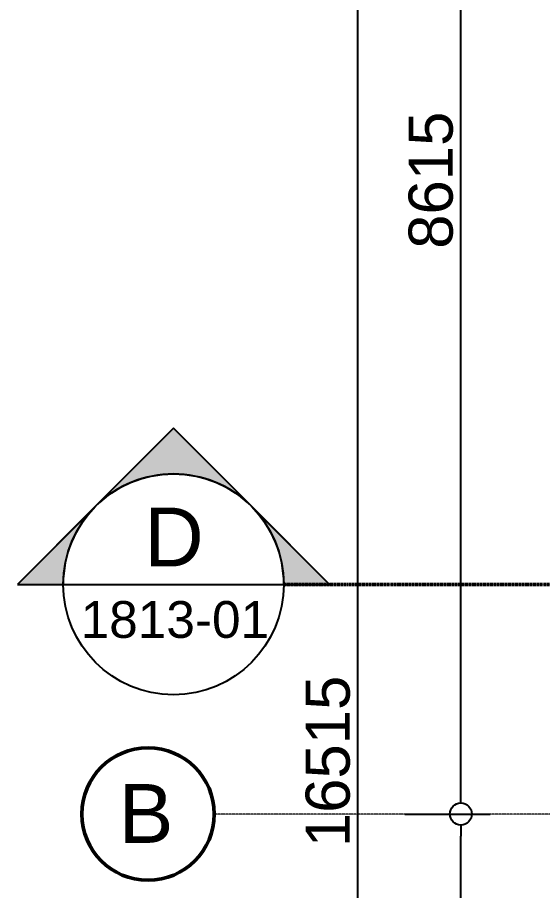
# Model space of a CAD drawing. Header units: millimetres. Extents: x -726012 to -647389, y -20772 to 18805.
# Drawn here: x -726012 to -722443, y 3059 to 8992 of the extents above; entities that cross this region are included whole.
import ezdxf
from ezdxf.xclip import XClip

# ---------------------------------------------------------------- set-up
doc = ezdxf.new("R2010")
doc.units = ezdxf.units.MM
doc.header["$XCLIPFRAME"] = 0
doc.linetypes.add('DPA_Grid _ Level 100', pattern=[10, 5.5, -1.6, 1.3, -1.6])
for name, color, linetype in [('000 - WIPEOUT', 250, 'Continuous'), ('A04_TUBE SERIES', 2, 'Continuous'), ('A11_ALU.SOLID SHEET', 2, 'Continuous')]:
    doc.layers.add(name, color=color, linetype=linetype)
for name, color, linetype, lineweight in [('A-ANNO-DIMS', 1, 'Continuous', 9), ('G-ANNO-SECL', 3, 'Continuous', 9), ('S-GRID', 251, 'Continuous', 9), ('S-GRID-IDEN', 3, 'Continuous', 50)]:
    doc.layers.add(name, color=color, linetype=linetype, lineweight=lineweight)
doc.styles.add('Arial', font='arial.ttf', dxfattribs={"height": 400})
doc.styles.add('Arial_1', font='arial.ttf', dxfattribs={"height": 250})
doc.styles.add('Arial_2', font='arial.ttf', dxfattribs={"height": 300})
doc.dimstyles.new('DPA-DIM-3_0_C-C', dxfattribs={"dimscale": 304.8, "dimtxt": 306.07782, "dimasz": 0.492126, "dimexe": 0.656168, "dimexo": 0.0625, "dimgap": 0.164042, "dimtad": 1, "dimdec": 0, "dimzin": 0, "dimdsep": 46, "dimtxsty": 'Arial_2', "dimblk1": 'DOTBLANK', "dimblk2": 'DOTBLANK', "dimsah": 1, "dimcen": 0.09, "dimdle": 0.656168, "dimadec": 8, "dimazin": 0, "dimtfac": 1, "dimtdec": 4, "dimtix": 1, "dimtmove": 0, "dimatfit": 3, "dimfxl": 1.312336, "dimfxlon": 1, "dimtvp": 1, "dimtolj": 1, "dimtzin": 0, "dimarcsym": 2})

# ---------------------------------------------------------------- blocks, each defined once
blk = doc.blocks.new('Section - Section Head-531884-4233-01 ENLARGED MULTI-PURPOSE LEVEL - REFLECTED CEILING PLAN - SHEET 4')
at = {"layer": 'G-ANNO-SECL'}
h = blk.add_hatch(color=256, dxfattribs=at)
edge = h.paths.add_edge_path()
edge.add_line((-12.803, 5.303), (-7.5, 10.607))
edge.add_line((-7.5, 10.607), (-2.197, 5.303))
edge.add_arc((-7.5, 0), 7.5, 45, 135)
h = blk.add_hatch(color=256, dxfattribs=at)
edge = h.paths.add_edge_path()
edge.add_arc((-7.5, 0), 7.5, 0, 45)
edge.add_line((-2.197, 5.303), (3.107, 0))
edge.add_line((3.107, 0), (0, 0))
edge = h.paths.add_edge_path()
edge.add_line((-15, 0), (-18.107, 0))
edge.add_line((-18.107, 0), (-12.803, 5.303))
edge.add_arc((-7.5, 0), 7.5, 135, 180)
at = {"layer": 'G-ANNO-SECL', "lineweight": 25}
for p, q in [((-7.5, 10.607), (-18.107, 0)), ((-7.5, 10.607), (-12.803, 5.303)), ((3.107, 0), (-7.5, 10.607)), ((-2.197, 5.303), (-7.5, 10.607)), ((-12.803, 5.303), (-18.107, 0)), ((3.107, 0), (-2.197, 5.303)), ((-18.107, 0), (-15, 0)), ((-18.107, 0), (-15, 0)), ((0, 0), (3.107, 0)), ((0, 0), (3.107, 0))]:
    blk.add_line(p, q, dxfattribs=at)
blk.add_circle((-7.5, 0), 7.5, dxfattribs=at)
for start, end in [(45, 135), (135, 180), (0, 45)]:
    blk.add_arc((-7.5, 0), 7.5, start, end, dxfattribs=at)
blk = doc.blocks.new('*U534')
blk.add_wipeout([(-25, 0), (25, 0), (25, 24555), (-25, 24555)]).dxf.layer = '000 - WIPEOUT'
at = {"layer": 'A04_TUBE SERIES', "color": 0}
blk.add_lwpolyline([(-25, 0), (25, 0), (25, 24555), (-25, 24555)], close=True, dxfattribs=at)
at = {"layer": 'Defpoints', "color": 250, "flags": 1}
blk.add_attdef('EXTR.OVL-LENGTH_', (-33.1, -9), '', height=5, dxfattribs=at)
blk = doc.blocks.new('*U537')
blk.add_wipeout([(-25, 0), (25, 0), (25, 24555), (-25, 24555)]).dxf.layer = '000 - WIPEOUT'
at = {"layer": 'A04_TUBE SERIES', "color": 0}
blk.add_lwpolyline([(-25, 0), (25, 0), (25, 24555), (-25, 24555)], close=True, dxfattribs=at)
at = {"layer": 'Defpoints', "color": 250, "flags": 1}
blk.add_attdef('EXTR.OVL-LENGTH_', (-33.1, -9), '', height=5, dxfattribs=at)
blk = doc.blocks.new('*U544')
blk.add_wipeout([(-25, 0), (25, 0), (25, 81755), (-25, 81755)]).dxf.layer = '000 - WIPEOUT'
at = {"layer": 'A04_TUBE SERIES', "color": 0}
blk.add_lwpolyline([(-25, 0), (25, 0), (25, 81755), (-25, 81755)], close=True, dxfattribs=at)
at = {"layer": 'Defpoints', "color": 250, "flags": 1}
blk.add_attdef('EXTR.OVL-LENGTH_', (-33.1, -9), '', height=5, dxfattribs=at)
blk = doc.blocks.new('*U545')
blk.add_wipeout([(-25, 0), (25, 0), (25, 81755), (-25, 81755)]).dxf.layer = '000 - WIPEOUT'
at = {"layer": 'A04_TUBE SERIES', "color": 0}
blk.add_lwpolyline([(-25, 0), (25, 0), (25, 81755), (-25, 81755)], close=True, dxfattribs=at)
at = {"layer": 'Defpoints', "color": 250, "flags": 1}
blk.add_attdef('EXTR.OVL-LENGTH_', (-33.1, -9), '', height=5, dxfattribs=at)
blk = doc.blocks.new('*U548')
blk.add_wipeout([(-25, 0), (25, 0), (25, 81755), (-25, 81755)]).dxf.layer = '000 - WIPEOUT'
at = {"layer": 'A04_TUBE SERIES', "color": 0}
blk.add_lwpolyline([(-25, 0), (25, 0), (25, 81755), (-25, 81755)], close=True, dxfattribs=at)
at = {"layer": 'Defpoints', "color": 250, "flags": 1}
blk.add_attdef('EXTR.OVL-LENGTH_', (-33.1, -9), '', height=5, dxfattribs=at)
blk = doc.blocks.new('*U1287')
blk.add_lwpolyline([(21173.4, -580), (28210, -580), (28210, -6850), (45954.2, -6850), (45954.2, 600), (82995.1, 600), (83086.5, 650), (90052, 650), (90392, 990), (103159.2, 990), (103159.2, 4990), (21173.4, 4990), (21173.4, 3485.5), (21203.4, 3485.5), (21203.4, 925.5), (21173.4, 925.5), (21173.4, -580)])
at = {"layer": 'A04_TUBE SERIES', "color": 0, "linetype": 'ByBlock', "rotation": 270}
for name, p in [('*U544', (21303.5, 4215)), ('*U545', (21303.5, 3965)), ('*U548', (21303.5, 2015)), ('*U545', (21303.5, 1765)), ('*U537', (21303.5, -185)), ('*U534', (21303.5, -435))]:
    blk.add_blockref(name, p, dxfattribs=at)
blk = doc.blocks.new('Grid - 100 Scale-2291345-4233-01 ENLARGED MULTI-PURPOSE LEVEL - REFLECTED CEILING PLAN - SHEET 4')
at = {"layer": 'S-GRID-IDEN'}
blk.add_circle((0, 0), 4.5, dxfattribs=at)
blk = doc.blocks.new('_DotBlank')
at = {"color": 0, "linetype": 'ByBlock', "lineweight": -2}
blk.add_line((-0.5, 0), (-1, 0), dxfattribs=at)
blk.add_circle((0, 0), 0.5, dxfattribs=at)
blk = doc.blocks.new('*D1076')
at = {"layer": 'A-ANNO-DIMS', "color": 0, "lineweight": -2, "transparency": 16777216}
for p, q in [((-47796.3, 19735.4), (-47215.4, 19735.4)), ((-47415.4, 3370.4), (-47415.4, 19585.4)), ((-47796.3, 3220.4), (-47215.4, 3220.4))]:
    blk.add_line(p, q, dxfattribs=at)
at = {"layer": 'Defpoints', "color": 0, "transparency": 16777216}
for p in [(-47815.4, 19735.4), (-47415.4, 19735.4), (-47815.4, 3220.4)]:
    blk.add_point(p, dxfattribs=at)
at = {"layer": 'A-ANNO-DIMS', "color": 0, "lineweight": -2, "transparency": 16777216, "xscale": 150, "yscale": 150, "zscale": 150}
for p, rotation in [((-47415.4, 19735.4), 90), ((-47415.4, 3220.4), 270)]:
    blk.add_blockref('_DotBlank', p, dxfattribs=dict(at, rotation=rotation))
at = {"layer": 'A-ANNO-DIMS', "color": 0, "transparency": 16777216, "insert": (-47618.5, 11477.9), "char_height": 300, "width": 1384.414, "attachment_point": 5, "rotation": 90, "style": 'Arial_2'}
blk.add_mtext('\\A1;16515', dxfattribs=at)
blk = doc.blocks.new('*D1079')
at = {"layer": 'A-ANNO-DIMS', "color": 0, "lineweight": -2, "transparency": 16777216}
for p, q in [((-47096.3, 11120.4), (-46515.4, 11120.4)), ((-46715.4, 3370.4), (-46715.4, 10970.4)), ((-47096.3, 3220.4), (-46515.4, 3220.4))]:
    blk.add_line(p, q, dxfattribs=at)
at = {"layer": 'Defpoints', "color": 0, "transparency": 16777216}
for p in [(-47115.4, 11120.4), (-46715.4, 11120.4), (-47115.4, 3220.4)]:
    blk.add_point(p, dxfattribs=at)
at = {"layer": 'A-ANNO-DIMS', "color": 0, "lineweight": -2, "transparency": 16777216, "xscale": 150, "yscale": 150, "zscale": 150}
for p, rotation in [((-46715.4, 11120.4), 90), ((-46715.4, 3220.4), 270)]:
    blk.add_blockref('_DotBlank', p, dxfattribs=dict(at, rotation=rotation))
at = {"layer": 'A-ANNO-DIMS', "color": 0, "transparency": 16777216, "insert": (-46918.5, 7170.4), "char_height": 300, "width": 1107.531, "attachment_point": 5, "rotation": 90, "style": 'Arial_2'}
blk.add_mtext('\\A1;7900', dxfattribs=at)
blk = doc.blocks.new('*D1080')
at = {"layer": 'A-ANNO-DIMS', "color": 0, "lineweight": -2, "transparency": 16777216}
for p, q in [((-47096.3, 19735.4), (-46515.4, 19735.4)), ((-46715.4, 11270.4), (-46715.4, 19585.4)), ((-47096.3, 11120.4), (-46515.4, 11120.4))]:
    blk.add_line(p, q, dxfattribs=at)
at = {"layer": 'Defpoints', "color": 0, "transparency": 16777216}
for p in [(-47115.4, 19735.4), (-46715.4, 19735.4), (-47115.4, 11120.4)]:
    blk.add_point(p, dxfattribs=at)
at = {"layer": 'A-ANNO-DIMS', "color": 0, "lineweight": -2, "transparency": 16777216, "xscale": 150, "yscale": 150, "zscale": 150}
for p, rotation in [((-46715.4, 19735.4), 90), ((-46715.4, 11120.4), 270)]:
    blk.add_blockref('_DotBlank', p, dxfattribs=dict(at, rotation=rotation))
at = {"layer": 'A-ANNO-DIMS', "color": 0, "transparency": 16777216, "insert": (-46918.5, 15427.9), "char_height": 300, "width": 1107.531, "attachment_point": 5, "rotation": 90, "style": 'Arial_2'}
blk.add_mtext('\\A1;8615', dxfattribs=at)
blk = doc.blocks.new('*U1069')
at = {"layer": 'S-GRID', "linetype": 'DPA_Grid _ Level 100'}
blk.add_line((24470.7, 11120.4), (-48391.9, 11120.4), dxfattribs=at)
at = {"layer": 'S-GRID-IDEN', "xscale": 99.99999999999993, "yscale": 99.99999999999993, "zscale": 99.99999999999993, "rotation": 89.9999999999998}
blk.add_blockref('Grid - 100 Scale-2291345-4233-01 ENLARGED MULTI-PURPOSE LEVEL - REFLECTED CEILING PLAN - SHEET 4', (-48841.9, 11120.4), dxfattribs=at)
at = {"layer": 'S-GRID-IDEN', "lineweight": 9, "insert": (-49041.6, 11324.3), "char_height": 400, "width": 456.962, "attachment_point": 1, "style": 'Arial'}
blk.add_mtext('B', dxfattribs=at)
at = {"layer": 'A-ANNO-DIMS'}
for base, p1, p2, override, picture, middle in [((-47415.4, 19735.4), (-47815.4, 3220.4), (-47815.4, 19735.4), {"dimpost": '<>', "dimfxl": 16515.002991}, '*D1076', (-47618.5, 11477.9)), ((-46715.4, 19735.4), (-47115.4, 11120.4), (-47115.4, 19735.4), {"dimpost": '<>', "dimfxl": 8614.999996}, '*D1080', (-46918.5, 15427.9)), ((-46715.4, 11120.4), (-47115.4, 3220.4), (-47115.4, 11120.4), {"dimpost": '<>', "dimfxl": 7900.002995}, '*D1079', (-46918.5, 7170.4))]:
    dim = blk.add_linear_dim(base=base, p1=p1, p2=p2, angle=90, dimstyle='DPA-DIM-3_0_C-C', override=override, dxfattribs=at)
    dim.commit()
    dim.dimension.update_dxf_attribs({"geometry": picture, "text_midpoint": middle})

msp = doc.modelspace()

# ---------------------------------------------------------------- linework, layer by layer
at = {"layer": 'G-ANNO-SECL', "lineweight": 25}
msp.add_line((-725701, 5139.9), (-724201, 5139.9), dxfattribs=at)
at = {"layer": 'G-ANNO-SECL', "linetype": 'DPA_Grid _ Level 100', "lineweight": 50}
msp.add_line((-724201, 5139.9), (-670136, 5139.9), dxfattribs=at)

# ---------------------------------------------------------------- block references
at = {"layer": 'G-ANNO-SECL', "lineweight": 25, "xscale": 99.99999999999993, "yscale": 99.99999999999993, "zscale": 99.99999999999993}
msp.add_blockref('Section - Section Head-531884-4233-01 ENLARGED MULTI-PURPOSE LEVEL - REFLECTED CEILING PLAN - SHEET 4', (-724201, 5139.9), dxfattribs=at)

# ---------------------------------------------------------------- texts
at = {"layer": 'G-ANNO-SECL', "lineweight": 25, "attachment_point": 1}
for s, insert, char_height, width, style in [('D', (-725148.9, 5661.9), 400, 489.029, 'Arial'), ('1813-01', (-725582.4, 5026.1), 250, 1539.24, 'Arial_1')]:
    msp.add_mtext(s, dxfattribs=dict(at, insert=insert, char_height=char_height, width=width, style=style))

# ---------------------------------------------------------------- next in the draw order: block references
at = {"layer": 'A11_ALU.SOLID SHEET'}
ref = msp.add_blockref('*U1287', (-744682.4, 3579), dxfattribs=at)
XClip(ref).set_block_clipping_path([(22516.8245944298, -23612.0000696909), (92487.8891097467, 7199.9972603897)])

# ---------------------------------------------------------------- next in the draw order: block references
msp.add_blockref('*U1069', (-676282.4, -7541.4))

doc.saveas('drawing.dxf')
